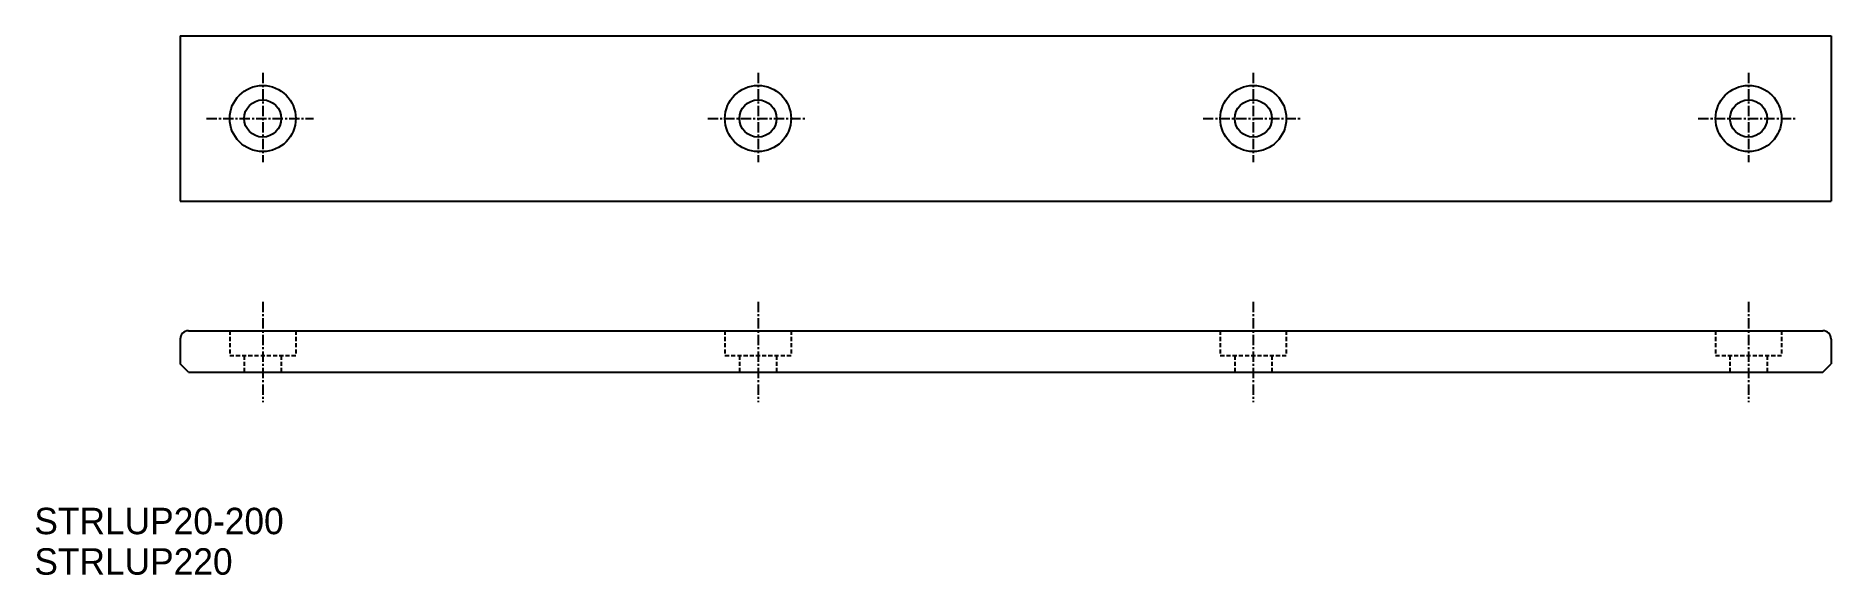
# Model space of a CAD drawing. Extents: x -7 to 210, y 15 to 80.
import ezdxf

# ---------------------------------------------------------------- set-up
doc = ezdxf.new("R2010")
doc.units = 0
doc.linetypes.add('CENTER', pattern=[2, 1.25, -0.25, 0.25, -0.25])
doc.linetypes.add('DASHED', pattern=[0.75, 0.5, -0.25])
doc.layers.get('0').update_dxf_attribs({"linetype": 'CONTINUOUS'})
doc.layers.add('CENTER', color=1, linetype='CENTER')

msp = doc.modelspace()

# ---------------------------------------------------------------- linework, layer by layer
at = {"color": 7, "linetype": 'CONTINUOUS'}
for p, q in [((10, 80), (210, 80)), ((10, 80), (10, 60)), ((210, 80), (210, 60)), ((10, 60), (210, 60)), ((11, 44.3), (209, 44.3)), ((10, 43.3), (10, 40.3)), ((210, 43.3), (210, 40.3)), ((11, 39.3), (10, 40.3)), ((11, 39.3), (209, 39.3)), ((209, 39.3), (210, 40.3))]:
    msp.add_line(p, q, dxfattribs=at)
at = {"color": 3, "linetype": 'DASHED'}
for p, q in [((16, 44.3), (16, 41.3)), ((24, 44.3), (24, 41.3)), ((76, 44.3), (76, 41.3)), ((84, 44.3), (84, 41.3)), ((136, 44.3), (136, 41.3)), ((144, 44.3), (144, 41.3)), ((196, 44.3), (196, 41.3)), ((204, 44.3), (204, 41.3)), ((16, 41.3), (24, 41.3)), ((17.75, 41.3), (17.75, 39.3)), ((22.25, 41.3), (22.25, 39.3)), ((76, 41.3), (84, 41.3)), ((77.75, 41.3), (77.75, 39.3)), ((82.25, 41.3), (82.25, 39.3)), ((136, 41.3), (144, 41.3)), ((137.75, 41.3), (137.75, 39.3)), ((142.25, 41.3), (142.25, 39.3)), ((196, 41.3), (204, 41.3)), ((197.75, 41.3), (197.75, 39.3)), ((202.25, 41.3), (202.25, 39.3))]:
    msp.add_line(p, q, dxfattribs=at)
at = {"color": 7, "linetype": 'CONTINUOUS'}
for centre, radius in [((20, 70), 4), ((80, 70), 4), ((140, 70), 4), ((200, 70), 4), ((20, 70), 2.25), ((80, 70), 2.25), ((140, 70), 2.25), ((200, 70), 2.25)]:
    msp.add_circle(centre, radius, dxfattribs=at)
for centre, start, end in [((11, 43.3), 90, 180), ((209, 43.3), 0, 90)]:
    msp.add_arc(centre, 1, start, end, dxfattribs=at)
at = {"layer": 'CENTER', "color": 1, "linetype": 'CENTER'}
for p, q in [((20, 75.55), (20, 64.72)), ((80, 75.55), (80, 64.72)), ((140, 75.55), (140, 64.72)), ((200, 75.55), (200, 64.72)), ((13.2, 70), (26.13, 70)), ((73.91, 70), (85.73, 70)), ((133.91, 70), (145.73, 70)), ((193.91, 70), (205.73, 70)), ((20, 47.81), (20, 35.67)), ((80, 47.81), (80, 35.67)), ((140, 47.81), (140, 35.67)), ((200, 47.81), (200, 35.67))]:
    msp.add_line(p, q, dxfattribs=at)

# ---------------------------------------------------------------- texts
at = {"color": 7, "linetype": 'CONTINUOUS'}
for s, p in [('STRLUP20-200', (-7.67, 19.67)), ('STRLUP220', (-7.67, 14.77))]:
    msp.add_text(s, height=3.2, dxfattribs=at).set_placement(p)

doc.saveas('drawing.dxf')
